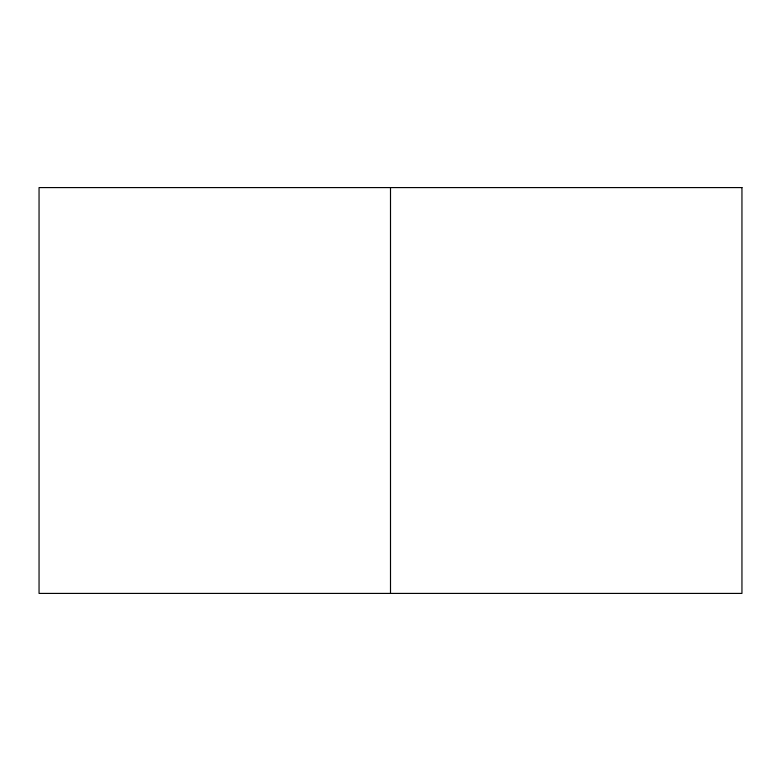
<?xml version="1.0" encoding="UTF-8"?>
<svg xmlns="http://www.w3.org/2000/svg" width="781" height="781" viewBox="0 0 781 781"><rect width="100%" height="100%" fill="white"/><g stroke="black" fill="none" stroke-linecap="round" stroke-linejoin="round"><path stroke-width="1.17" d="M390.5 187.586L390.5 593.414M741.95 187.586L39.05 187.586L39.05 593.414L741.95 593.414L741.95 187.586"/></g></svg>
